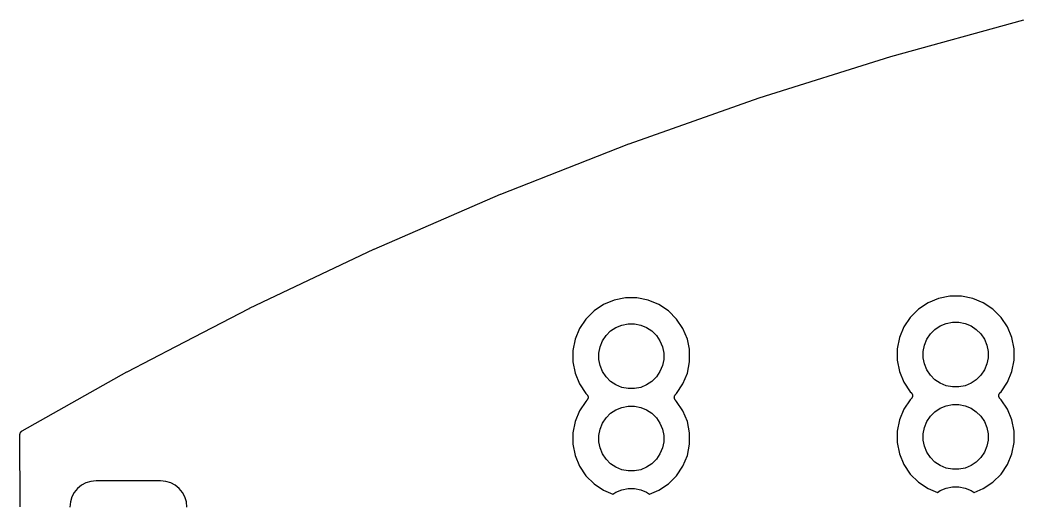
# Model space of a CAD drawing. Extents: x 3.33 to 7.3, y -2.56 to 0.24.
# Drawn here: x 3.344 to 4.556, y -0.502 to 0.085 of the extents above; entities that cross this region are included whole.
import ezdxf

# ---------------------------------------------------------------- set-up
doc = ezdxf.new("R2010")
doc.units = 0
doc.header["$MEASUREMENT"] = 0
doc.layers.add('BLACK', color=7, linetype='CONTINUOUS')

msp = doc.modelspace()

# ---------------------------------------------------------------- linework, layer by layer
at = {"layer": 'BLACK', "linetype": 'CONTINUOUS'}
for p, q in [((4.401, 0.0407), (4.5623, 0.0853)), ((4.2412, -0.0095), (4.4008, 0.0407)), ((4.4008, 0.0407), (4.4009, 0.0407)), ((4.4009, 0.0407), (4.401, 0.0407)), ((4.401, 0.0407), (4.401, 0.0407)), ((4.0833, -0.0652), (4.2411, -0.0095)), ((4.2411, -0.0095), (4.2411, -0.0095)), ((4.2411, -0.0095), (4.2412, -0.0095)), ((4.2412, -0.0095), (4.2412, -0.0095)), ((4.0201, -0.09), (4.0831, -0.0653)), ((4.0831, -0.0653), (4.0832, -0.0653)), ((4.0832, -0.0653), (4.0832, -0.0652)), ((4.0832, -0.0652), (4.0833, -0.0652)), ((3.9274, -0.1264), (4.0201, -0.09)), ((3.7737, -0.1931), (3.9272, -0.1265)), ((3.9272, -0.1265), (3.9273, -0.1265)), ((3.9273, -0.1265), (3.9274, -0.1265)), ((3.9274, -0.1265), (3.9274, -0.1264)), ((3.6225, -0.265), (3.7736, -0.1931)), ((3.7736, -0.1931), (3.7736, -0.1931)), ((3.7736, -0.1931), (3.7737, -0.1931)), ((3.7737, -0.1931), (3.7737, -0.1931)), ((4.0789, -0.2524), (4.0652, -0.2551)), ((4.0928, -0.2524), (4.0789, -0.2524)), ((4.1065, -0.2551), (4.0928, -0.2524)), ((4.4589, -0.2531), (4.446, -0.2585)), ((4.4726, -0.2504), (4.4589, -0.2531)), ((4.4865, -0.2504), (4.4726, -0.2504)), ((4.5002, -0.2531), (4.4865, -0.2504)), ((4.5131, -0.2585), (4.5002, -0.2531)), ((3.5333, -0.3113), (3.6223, -0.2651)), ((3.6223, -0.2651), (3.6224, -0.2651)), ((3.6224, -0.2651), (3.6224, -0.265)), ((3.6224, -0.265), (3.6225, -0.265)), ((4.0523, -0.2604), (4.0407, -0.2682)), ((4.0652, -0.2551), (4.0523, -0.2604)), ((4.1194, -0.2604), (4.1065, -0.2551)), ((4.131, -0.2682), (4.1194, -0.2604)), ((4.4344, -0.2662), (4.4245, -0.2761)), ((4.446, -0.2585), (4.4344, -0.2662)), ((4.5247, -0.2662), (4.5131, -0.2585)), ((4.5346, -0.2761), (4.5247, -0.2662)), ((4.0308, -0.2781), (4.023, -0.2897)), ((4.0407, -0.2682), (4.0308, -0.2781)), ((4.1409, -0.2781), (4.131, -0.2682)), ((4.1486, -0.2897), (4.1409, -0.2781)), ((4.4245, -0.2761), (4.4167, -0.2877)), ((4.5423, -0.2877), (4.5346, -0.2761)), ((4.023, -0.2897), (4.0177, -0.3026)), ((4.0607, -0.2926), (4.0672, -0.2883)), ((4.0672, -0.2883), (4.0743, -0.2854)), ((4.0743, -0.2854), (4.0819, -0.2839)), ((4.0819, -0.2839), (4.0897, -0.2839)), ((4.0897, -0.2839), (4.0973, -0.2854)), ((4.0973, -0.2854), (4.1045, -0.2883)), ((4.1045, -0.2883), (4.1109, -0.2926)), ((4.154, -0.3026), (4.1486, -0.2897)), ((4.4167, -0.2877), (4.4114, -0.3006)), ((4.4489, -0.2962), (4.4544, -0.2907)), ((4.4544, -0.2907), (4.4609, -0.2864)), ((4.4609, -0.2864), (4.468, -0.2834)), ((4.468, -0.2834), (4.4756, -0.2819)), ((4.4756, -0.2819), (4.4834, -0.2819)), ((4.4834, -0.2819), (4.491, -0.2834)), ((4.491, -0.2834), (4.4982, -0.2864)), ((4.4982, -0.2864), (4.5046, -0.2907)), ((4.5046, -0.2907), (4.5101, -0.2962)), ((4.5477, -0.3006), (4.5423, -0.2877)), ((4.0177, -0.3026), (4.015, -0.3162)), ((4.0509, -0.3046), (4.0553, -0.2981)), ((4.0553, -0.2981), (4.0607, -0.2926)), ((4.1109, -0.2926), (4.1164, -0.2981)), ((4.1164, -0.2981), (4.1207, -0.3046)), ((4.1564, -0.3148), (4.154, -0.3026)), ((4.4114, -0.3006), (4.4087, -0.3143)), ((4.4417, -0.3098), (4.4446, -0.3026)), ((4.4446, -0.3026), (4.4489, -0.2962)), ((4.5101, -0.2962), (4.5144, -0.3026)), ((4.5144, -0.3026), (4.5174, -0.3098)), ((4.5504, -0.3143), (4.5477, -0.3006)), ((3.4739, -0.3422), (3.5333, -0.3113)), ((4.0465, -0.3194), (4.048, -0.3117)), ((4.048, -0.3117), (4.0509, -0.3046)), ((4.1207, -0.3046), (4.1237, -0.3117)), ((4.1237, -0.3117), (4.1252, -0.3194)), ((4.1567, -0.3162), (4.1564, -0.3148)), ((4.4087, -0.3143), (4.4087, -0.3282)), ((4.4402, -0.3174), (4.4417, -0.3098)), ((4.5174, -0.3098), (4.5189, -0.3174)), ((4.5504, -0.3282), (4.5504, -0.3143)), ((4.015, -0.3162), (4.015, -0.3302)), ((4.0465, -0.3271), (4.0465, -0.3194)), ((4.048, -0.3347), (4.0465, -0.3271)), ((4.1252, -0.3271), (4.1237, -0.3347)), ((4.1252, -0.3194), (4.1252, -0.3271)), ((4.1567, -0.3302), (4.1567, -0.3162)), ((4.4402, -0.3251), (4.4402, -0.3174)), ((4.4417, -0.3327), (4.4402, -0.3251)), ((4.5189, -0.3251), (4.5174, -0.3327)), ((4.5189, -0.3174), (4.5189, -0.3251)), ((4.015, -0.3302), (4.0177, -0.3439)), ((4.0509, -0.3419), (4.048, -0.3347)), ((4.1237, -0.3347), (4.1207, -0.3419)), ((4.154, -0.3439), (4.1567, -0.3302)), ((4.4087, -0.3282), (4.4114, -0.3419)), ((4.4446, -0.3399), (4.4417, -0.3327)), ((4.5174, -0.3327), (4.5144, -0.3399)), ((4.5477, -0.3419), (4.5504, -0.3282)), ((3.3466, -0.414), (3.4737, -0.3423)), ((3.4737, -0.3423), (3.4738, -0.3422)), ((3.4738, -0.3422), (3.4738, -0.3422)), ((3.4738, -0.3422), (3.4739, -0.3422)), ((4.0177, -0.3439), (4.023, -0.3568)), ((4.0553, -0.3483), (4.0509, -0.3419)), ((4.0607, -0.3538), (4.0553, -0.3483)), ((4.1164, -0.3483), (4.1109, -0.3538)), ((4.1207, -0.3419), (4.1164, -0.3483)), ((4.1486, -0.3568), (4.154, -0.3439)), ((4.4114, -0.3419), (4.4167, -0.3548)), ((4.4489, -0.3464), (4.4446, -0.3399)), ((4.4544, -0.3518), (4.4489, -0.3464)), ((4.5101, -0.3464), (4.5046, -0.3518)), ((4.5144, -0.3399), (4.5101, -0.3464)), ((4.5423, -0.3548), (4.5477, -0.3419)), ((4.023, -0.3568), (4.0308, -0.3684)), ((4.0672, -0.3581), (4.0607, -0.3538)), ((4.0743, -0.3611), (4.0672, -0.3581)), ((4.0819, -0.3626), (4.0743, -0.3611)), ((4.0897, -0.3626), (4.0819, -0.3626)), ((4.0973, -0.3611), (4.0897, -0.3626)), ((4.1045, -0.3581), (4.0973, -0.3611)), ((4.1109, -0.3538), (4.1045, -0.3581)), ((4.1409, -0.3684), (4.1486, -0.3568)), ((4.4167, -0.3548), (4.4245, -0.3664)), ((4.4609, -0.3561), (4.4544, -0.3518)), ((4.468, -0.3591), (4.4609, -0.3561)), ((4.4756, -0.3606), (4.468, -0.3591)), ((4.4834, -0.3606), (4.4756, -0.3606)), ((4.491, -0.3591), (4.4834, -0.3606)), ((4.4982, -0.3561), (4.491, -0.3591)), ((4.5046, -0.3518), (4.4982, -0.3561)), ((4.5346, -0.3664), (4.5423, -0.3548)), ((4.0308, -0.3684), (4.0321, -0.3697)), ((4.0321, -0.3697), (4.0321, -0.3697)), ((4.0321, -0.3697), (4.0321, -0.3697)), ((4.0321, -0.3697), (4.0321, -0.3697)), ((4.0321, -0.3697), (4.0321, -0.3697)), ((4.0321, -0.3697), (4.0324, -0.3701)), ((4.0324, -0.3701), (4.0327, -0.3705)), ((4.0327, -0.3705), (4.0327, -0.3705)), ((4.0327, -0.3705), (4.0327, -0.3705)), ((4.0327, -0.3705), (4.0329, -0.3709)), ((4.0329, -0.3756), (4.0327, -0.376)), ((4.0329, -0.3709), (4.0332, -0.3713)), ((4.0331, -0.3752), (4.0329, -0.3756)), ((4.0332, -0.3751), (4.0331, -0.3752)), ((4.0331, -0.3752), (4.0331, -0.3752)), ((4.0332, -0.3713), (4.0332, -0.3714)), ((4.0332, -0.3714), (4.0332, -0.3714)), ((4.0332, -0.3714), (4.0333, -0.3718)), ((4.0333, -0.3747), (4.0332, -0.3751)), ((4.0333, -0.3718), (4.0334, -0.3723)), ((4.0334, -0.3743), (4.0333, -0.3747)), ((4.0334, -0.3723), (4.0335, -0.3723)), ((4.0335, -0.3737), (4.0334, -0.3742)), ((4.0334, -0.3742), (4.0334, -0.3742)), ((4.0334, -0.3742), (4.0334, -0.3743)), ((4.0335, -0.3723), (4.0335, -0.3723)), ((4.0335, -0.3723), (4.0335, -0.3728)), ((4.0335, -0.3728), (4.0335, -0.3732)), ((4.0335, -0.3732), (4.0335, -0.3733)), ((4.0335, -0.3733), (4.0335, -0.3733)), ((4.0335, -0.3733), (4.0335, -0.3737)), ((4.1381, -0.3732), (4.1382, -0.3727)), ((4.1382, -0.3737), (4.1381, -0.3732)), ((4.1381, -0.3732), (4.1381, -0.3732)), ((4.1381, -0.3732), (4.1381, -0.3732)), ((4.1382, -0.3722), (4.1384, -0.3718)), ((4.1382, -0.3727), (4.1382, -0.3722)), ((4.1382, -0.3722), (4.1382, -0.3722)), ((4.1382, -0.3722), (4.1382, -0.3722)), ((4.1382, -0.3741), (4.1382, -0.3737)), ((4.1382, -0.3742), (4.1382, -0.3741)), ((4.1383, -0.3746), (4.1382, -0.3742)), ((4.1382, -0.3742), (4.1382, -0.3742)), ((4.1385, -0.3751), (4.1383, -0.3746)), ((4.1384, -0.3718), (4.1385, -0.3713)), ((4.1385, -0.3713), (4.1387, -0.3709)), ((4.1385, -0.3713), (4.1385, -0.3713)), ((4.1385, -0.3713), (4.1385, -0.3713)), ((4.1387, -0.3755), (4.1385, -0.3751)), ((4.1385, -0.3751), (4.1385, -0.3751)), ((4.1385, -0.3751), (4.1385, -0.3751)), ((4.1387, -0.3709), (4.139, -0.3704)), ((4.1389, -0.376), (4.1387, -0.3755)), ((4.139, -0.3704), (4.1393, -0.3701)), ((4.139, -0.3704), (4.139, -0.3704)), ((4.139, -0.3704), (4.139, -0.3704)), ((4.1393, -0.3701), (4.1396, -0.3697)), ((4.1396, -0.3697), (4.1409, -0.3684)), ((4.4245, -0.3664), (4.4258, -0.3677)), ((4.4258, -0.3748), (4.4245, -0.3761)), ((4.4258, -0.3677), (4.4258, -0.3677)), ((4.4258, -0.3677), (4.4258, -0.3677)), ((4.4258, -0.3677), (4.4258, -0.3678)), ((4.4258, -0.3678), (4.4258, -0.3678)), ((4.4258, -0.3678), (4.4261, -0.3681)), ((4.4261, -0.3744), (4.4258, -0.3748)), ((4.4261, -0.3681), (4.4264, -0.3685)), ((4.4264, -0.3741), (4.4261, -0.3744)), ((4.4264, -0.3685), (4.4264, -0.3685)), ((4.4264, -0.3685), (4.4264, -0.3685)), ((4.4264, -0.3685), (4.4267, -0.369)), ((4.4266, -0.3736), (4.4264, -0.374)), ((4.4264, -0.374), (4.4264, -0.3741)), ((4.4264, -0.3741), (4.4264, -0.3741)), ((4.4268, -0.3732), (4.4266, -0.3736)), ((4.4267, -0.369), (4.4269, -0.3694)), ((4.427, -0.3727), (4.4268, -0.3732)), ((4.4268, -0.3732), (4.4268, -0.3732)), ((4.4268, -0.3732), (4.4268, -0.3732)), ((4.4269, -0.3694), (4.4269, -0.3694)), ((4.4269, -0.3694), (4.4269, -0.3694)), ((4.4269, -0.3694), (4.427, -0.3699)), ((4.427, -0.3699), (4.4271, -0.3703)), ((4.4271, -0.3723), (4.427, -0.3727)), ((4.4271, -0.3703), (4.4272, -0.3703)), ((4.4272, -0.3718), (4.4271, -0.3722)), ((4.4271, -0.3722), (4.4271, -0.3723)), ((4.4271, -0.3723), (4.4271, -0.3723)), ((4.4272, -0.3703), (4.4272, -0.3703)), ((4.4272, -0.3703), (4.4272, -0.3708)), ((4.4272, -0.3708), (4.4272, -0.3713)), ((4.4272, -0.3713), (4.4272, -0.3713)), ((4.4272, -0.3713), (4.4272, -0.3713)), ((4.4272, -0.3713), (4.4272, -0.3718)), ((4.5318, -0.3712), (4.5319, -0.3707)), ((4.5319, -0.3717), (4.5318, -0.3712)), ((4.5318, -0.3712), (4.5318, -0.3712)), ((4.5318, -0.3712), (4.5318, -0.3712)), ((4.5319, -0.3702), (4.5321, -0.3698)), ((4.5319, -0.3703), (4.5319, -0.3702)), ((4.5319, -0.3707), (4.5319, -0.3703)), ((4.5319, -0.3703), (4.5319, -0.3703)), ((4.5319, -0.3722), (4.5319, -0.3717)), ((4.532, -0.3727), (4.5319, -0.3722)), ((4.5319, -0.3722), (4.5319, -0.3722)), ((4.5319, -0.3722), (4.5319, -0.3722)), ((4.5322, -0.3731), (4.532, -0.3727)), ((4.5321, -0.3698), (4.5322, -0.3693)), ((4.5322, -0.3693), (4.5324, -0.3689)), ((4.5322, -0.3693), (4.5322, -0.3693)), ((4.5322, -0.3693), (4.5322, -0.3693)), ((4.5324, -0.3736), (4.5322, -0.3731)), ((4.5322, -0.3731), (4.5322, -0.3731)), ((4.5322, -0.3731), (4.5322, -0.3731)), ((4.5324, -0.3689), (4.5327, -0.3685)), ((4.5326, -0.374), (4.5324, -0.3736)), ((4.5329, -0.3744), (4.5326, -0.374)), ((4.5326, -0.374), (4.5326, -0.374)), ((4.5326, -0.374), (4.5326, -0.374)), ((4.5327, -0.3684), (4.533, -0.3681)), ((4.5327, -0.3685), (4.5327, -0.3684)), ((4.5327, -0.3685), (4.5327, -0.3685)), ((4.5332, -0.3747), (4.5329, -0.3744)), ((4.533, -0.3681), (4.5333, -0.3677)), ((4.5333, -0.3748), (4.5332, -0.3747)), ((4.5333, -0.3677), (4.5346, -0.3664)), ((4.5346, -0.3761), (4.5333, -0.3748)), ((4.5333, -0.3748), (4.5333, -0.3748)), ((4.5333, -0.3748), (4.5333, -0.3748)), ((4.5333, -0.3748), (4.5333, -0.3748)), ((4.0308, -0.3781), (4.023, -0.3897)), ((4.0321, -0.3768), (4.0308, -0.3781)), ((4.0324, -0.3764), (4.0321, -0.3768)), ((4.0327, -0.376), (4.0324, -0.3764)), ((4.0327, -0.376), (4.0327, -0.376)), ((4.0327, -0.376), (4.0327, -0.376)), ((4.0672, -0.3883), (4.0743, -0.3854)), ((4.0743, -0.3854), (4.0819, -0.3839)), ((4.0819, -0.3839), (4.0897, -0.3839)), ((4.0897, -0.3839), (4.0973, -0.3854)), ((4.0973, -0.3854), (4.1045, -0.3883)), ((4.1392, -0.3763), (4.1389, -0.376)), ((4.1389, -0.376), (4.1389, -0.376)), ((4.1389, -0.376), (4.1389, -0.376)), ((4.1395, -0.3767), (4.1392, -0.3763)), ((4.1396, -0.3767), (4.1395, -0.3767)), ((4.1396, -0.3768), (4.1396, -0.3767)), ((4.1396, -0.3767), (4.1396, -0.3767)), ((4.1396, -0.3767), (4.1396, -0.3767)), ((4.1409, -0.3781), (4.1396, -0.3768)), ((4.1486, -0.3897), (4.1409, -0.3781)), ((4.4167, -0.3877), (4.4114, -0.4006)), ((4.4245, -0.3761), (4.4167, -0.3877)), ((4.4544, -0.3907), (4.4609, -0.3864)), ((4.4609, -0.3864), (4.468, -0.3834)), ((4.468, -0.3834), (4.4756, -0.3819)), ((4.4756, -0.3819), (4.4834, -0.3819)), ((4.4834, -0.3819), (4.491, -0.3834)), ((4.491, -0.3834), (4.4982, -0.3864)), ((4.4982, -0.3864), (4.5046, -0.3907)), ((4.5423, -0.3877), (4.5346, -0.3761)), ((4.5477, -0.4006), (4.5423, -0.3877)), ((4.023, -0.3897), (4.0177, -0.4026)), ((4.0509, -0.4046), (4.0553, -0.3981)), ((4.0553, -0.3981), (4.0607, -0.3926)), ((4.0607, -0.3926), (4.0672, -0.3883)), ((4.1045, -0.3883), (4.1109, -0.3926)), ((4.1109, -0.3926), (4.1164, -0.3981)), ((4.1164, -0.3981), (4.1207, -0.4046)), ((4.154, -0.4026), (4.1486, -0.3897)), ((4.4446, -0.4026), (4.4489, -0.3962)), ((4.4489, -0.3962), (4.4544, -0.3907)), ((4.5046, -0.3907), (4.5101, -0.3962)), ((4.5101, -0.3962), (4.5144, -0.4026)), ((4.0177, -0.4026), (4.015, -0.4162)), ((4.0465, -0.4194), (4.048, -0.4117)), ((4.048, -0.4117), (4.0509, -0.4046)), ((4.1207, -0.4046), (4.1237, -0.4117)), ((4.1237, -0.4117), (4.1252, -0.4194)), ((4.1567, -0.4162), (4.154, -0.4026)), ((4.4114, -0.4006), (4.4087, -0.4143)), ((4.4402, -0.4174), (4.4417, -0.4098)), ((4.4417, -0.4098), (4.4446, -0.4026)), ((4.5144, -0.4026), (4.5174, -0.4098)), ((4.5174, -0.4098), (4.5189, -0.4174)), ((4.5504, -0.4143), (4.5477, -0.4006)), ((3.344, -0.418), (3.3441, -0.4177)), ((3.344, -0.4182), (3.344, -0.418)), ((3.344, -0.4183), (3.344, -0.4182)), ((3.344, -0.4184), (3.344, -0.4183)), ((3.3443, -0.5063), (3.344, -0.4184)), ((3.3441, -0.4174), (3.3442, -0.4172)), ((3.3441, -0.4177), (3.3441, -0.4174)), ((3.3442, -0.417), (3.3443, -0.4167)), ((3.3442, -0.4172), (3.3442, -0.417)), ((3.3443, -0.4167), (3.3444, -0.4164)), ((3.3444, -0.4164), (3.3445, -0.4163)), ((3.3445, -0.4161), (3.3447, -0.4159)), ((3.3445, -0.4163), (3.3445, -0.4161)), ((3.3447, -0.4159), (3.3449, -0.4156)), ((3.3449, -0.4156), (3.345, -0.4155)), ((3.345, -0.4155), (3.3451, -0.4153)), ((3.3451, -0.4153), (3.3453, -0.4151)), ((3.3453, -0.4151), (3.3455, -0.4148)), ((3.3455, -0.4148), (3.3456, -0.4147)), ((3.3456, -0.4147), (3.3457, -0.4146)), ((3.3457, -0.4146), (3.346, -0.4144)), ((3.346, -0.4144), (3.3462, -0.4142)), ((3.3462, -0.4142), (3.3464, -0.4141)), ((3.3464, -0.4141), (3.3466, -0.414)), ((4.015, -0.4162), (4.015, -0.4302)), ((4.0465, -0.4271), (4.0465, -0.4194)), ((4.1252, -0.4194), (4.1252, -0.4271)), ((4.1567, -0.4302), (4.1567, -0.4162)), ((4.4087, -0.4143), (4.4087, -0.4282)), ((4.4402, -0.4251), (4.4402, -0.4174)), ((4.5189, -0.4174), (4.5189, -0.4251)), ((4.5504, -0.4282), (4.5504, -0.4143)), ((4.015, -0.4302), (4.0177, -0.4439)), ((4.048, -0.4347), (4.0465, -0.4271)), ((4.0509, -0.4419), (4.048, -0.4347)), ((4.1237, -0.4347), (4.1207, -0.4419)), ((4.1252, -0.4271), (4.1237, -0.4347)), ((4.154, -0.4439), (4.1567, -0.4302)), ((4.4087, -0.4282), (4.4114, -0.4419)), ((4.4417, -0.4327), (4.4402, -0.4251)), ((4.4446, -0.4399), (4.4417, -0.4327)), ((4.5174, -0.4327), (4.5144, -0.4399)), ((4.5189, -0.4251), (4.5174, -0.4327)), ((4.5477, -0.4419), (4.5504, -0.4282)), ((4.0177, -0.4439), (4.023, -0.4568)), ((4.0553, -0.4483), (4.0509, -0.4419)), ((4.0607, -0.4538), (4.0553, -0.4483)), ((4.1164, -0.4483), (4.1109, -0.4538)), ((4.1207, -0.4419), (4.1164, -0.4483)), ((4.1486, -0.4568), (4.154, -0.4439)), ((4.4114, -0.4419), (4.4167, -0.4548)), ((4.4489, -0.4464), (4.4446, -0.4399)), ((4.4544, -0.4518), (4.4489, -0.4464)), ((4.5101, -0.4464), (4.5046, -0.4518)), ((4.5144, -0.4399), (4.5101, -0.4464)), ((4.5423, -0.4548), (4.5477, -0.4419)), ((4.023, -0.4568), (4.0308, -0.4684)), ((4.0672, -0.4581), (4.0607, -0.4538)), ((4.0743, -0.4611), (4.0672, -0.4581)), ((4.1045, -0.4581), (4.0973, -0.4611)), ((4.1109, -0.4538), (4.1045, -0.4581)), ((4.1409, -0.4684), (4.1486, -0.4568)), ((4.4167, -0.4548), (4.4245, -0.4664)), ((4.4609, -0.4561), (4.4544, -0.4518)), ((4.468, -0.4591), (4.4609, -0.4561)), ((4.4756, -0.4606), (4.468, -0.4591)), ((4.4834, -0.4606), (4.4756, -0.4606)), ((4.491, -0.4591), (4.4834, -0.4606)), ((4.4982, -0.4561), (4.491, -0.4591)), ((4.5046, -0.4518), (4.4982, -0.4561)), ((4.5346, -0.4664), (4.5423, -0.4548)), ((4.0308, -0.4684), (4.0407, -0.4783)), ((4.0819, -0.4626), (4.0743, -0.4611)), ((4.0897, -0.4626), (4.0819, -0.4626)), ((4.0973, -0.4611), (4.0897, -0.4626)), ((4.131, -0.4783), (4.1409, -0.4684)), ((4.4245, -0.4664), (4.4344, -0.4763)), ((4.5247, -0.4763), (4.5346, -0.4664)), ((3.4138, -0.4839), (3.4099, -0.4887)), ((3.4186, -0.48), (3.4138, -0.4839)), ((3.4241, -0.4771), (3.4186, -0.48)), ((3.4301, -0.4753), (3.4241, -0.4771)), ((3.4365, -0.4746), (3.4301, -0.4753)), ((3.5147, -0.4746), (3.4365, -0.4746)), ((3.5211, -0.4753), (3.5147, -0.4746)), ((3.5271, -0.4771), (3.5211, -0.4753)), ((3.5325, -0.48), (3.5271, -0.4771)), ((3.5373, -0.4839), (3.5325, -0.48)), ((3.5413, -0.4887), (3.5373, -0.4839)), ((4.0407, -0.4783), (4.0523, -0.486)), ((4.0743, -0.4854), (4.0819, -0.4839)), ((4.0819, -0.4839), (4.0897, -0.4839)), ((4.0897, -0.4839), (4.0973, -0.4854)), ((4.1194, -0.486), (4.131, -0.4783)), ((4.4344, -0.4763), (4.446, -0.4841)), ((4.446, -0.4841), (4.4573, -0.4888)), ((4.4609, -0.4864), (4.468, -0.4834)), ((4.468, -0.4834), (4.4756, -0.4819)), ((4.4756, -0.4819), (4.4834, -0.4819)), ((4.4834, -0.4819), (4.491, -0.4834)), ((4.491, -0.4834), (4.4982, -0.4864)), ((4.5018, -0.4888), (4.5131, -0.4841)), ((4.5131, -0.4841), (4.5247, -0.4763)), ((3.407, -0.4942), (3.4052, -0.5001)), ((3.4099, -0.4887), (3.407, -0.4942)), ((3.5442, -0.4942), (3.5413, -0.4887)), ((3.546, -0.5001), (3.5442, -0.4942)), ((4.0523, -0.486), (4.0636, -0.4907)), ((4.0636, -0.4907), (4.0672, -0.4883)), ((4.0672, -0.4883), (4.0743, -0.4854)), ((4.0973, -0.4854), (4.1045, -0.4883)), ((4.1045, -0.4883), (4.1081, -0.4907)), ((4.1081, -0.4907), (4.1194, -0.486)), ((4.4573, -0.4888), (4.4609, -0.4864)), ((4.4982, -0.4864), (4.5018, -0.4888)), ((3.4052, -0.5001), (3.4045, -0.5065)), ((3.5466, -0.5065), (3.546, -0.5001))]:
    msp.add_line(p, q, dxfattribs=at)

doc.saveas('drawing.dxf')
